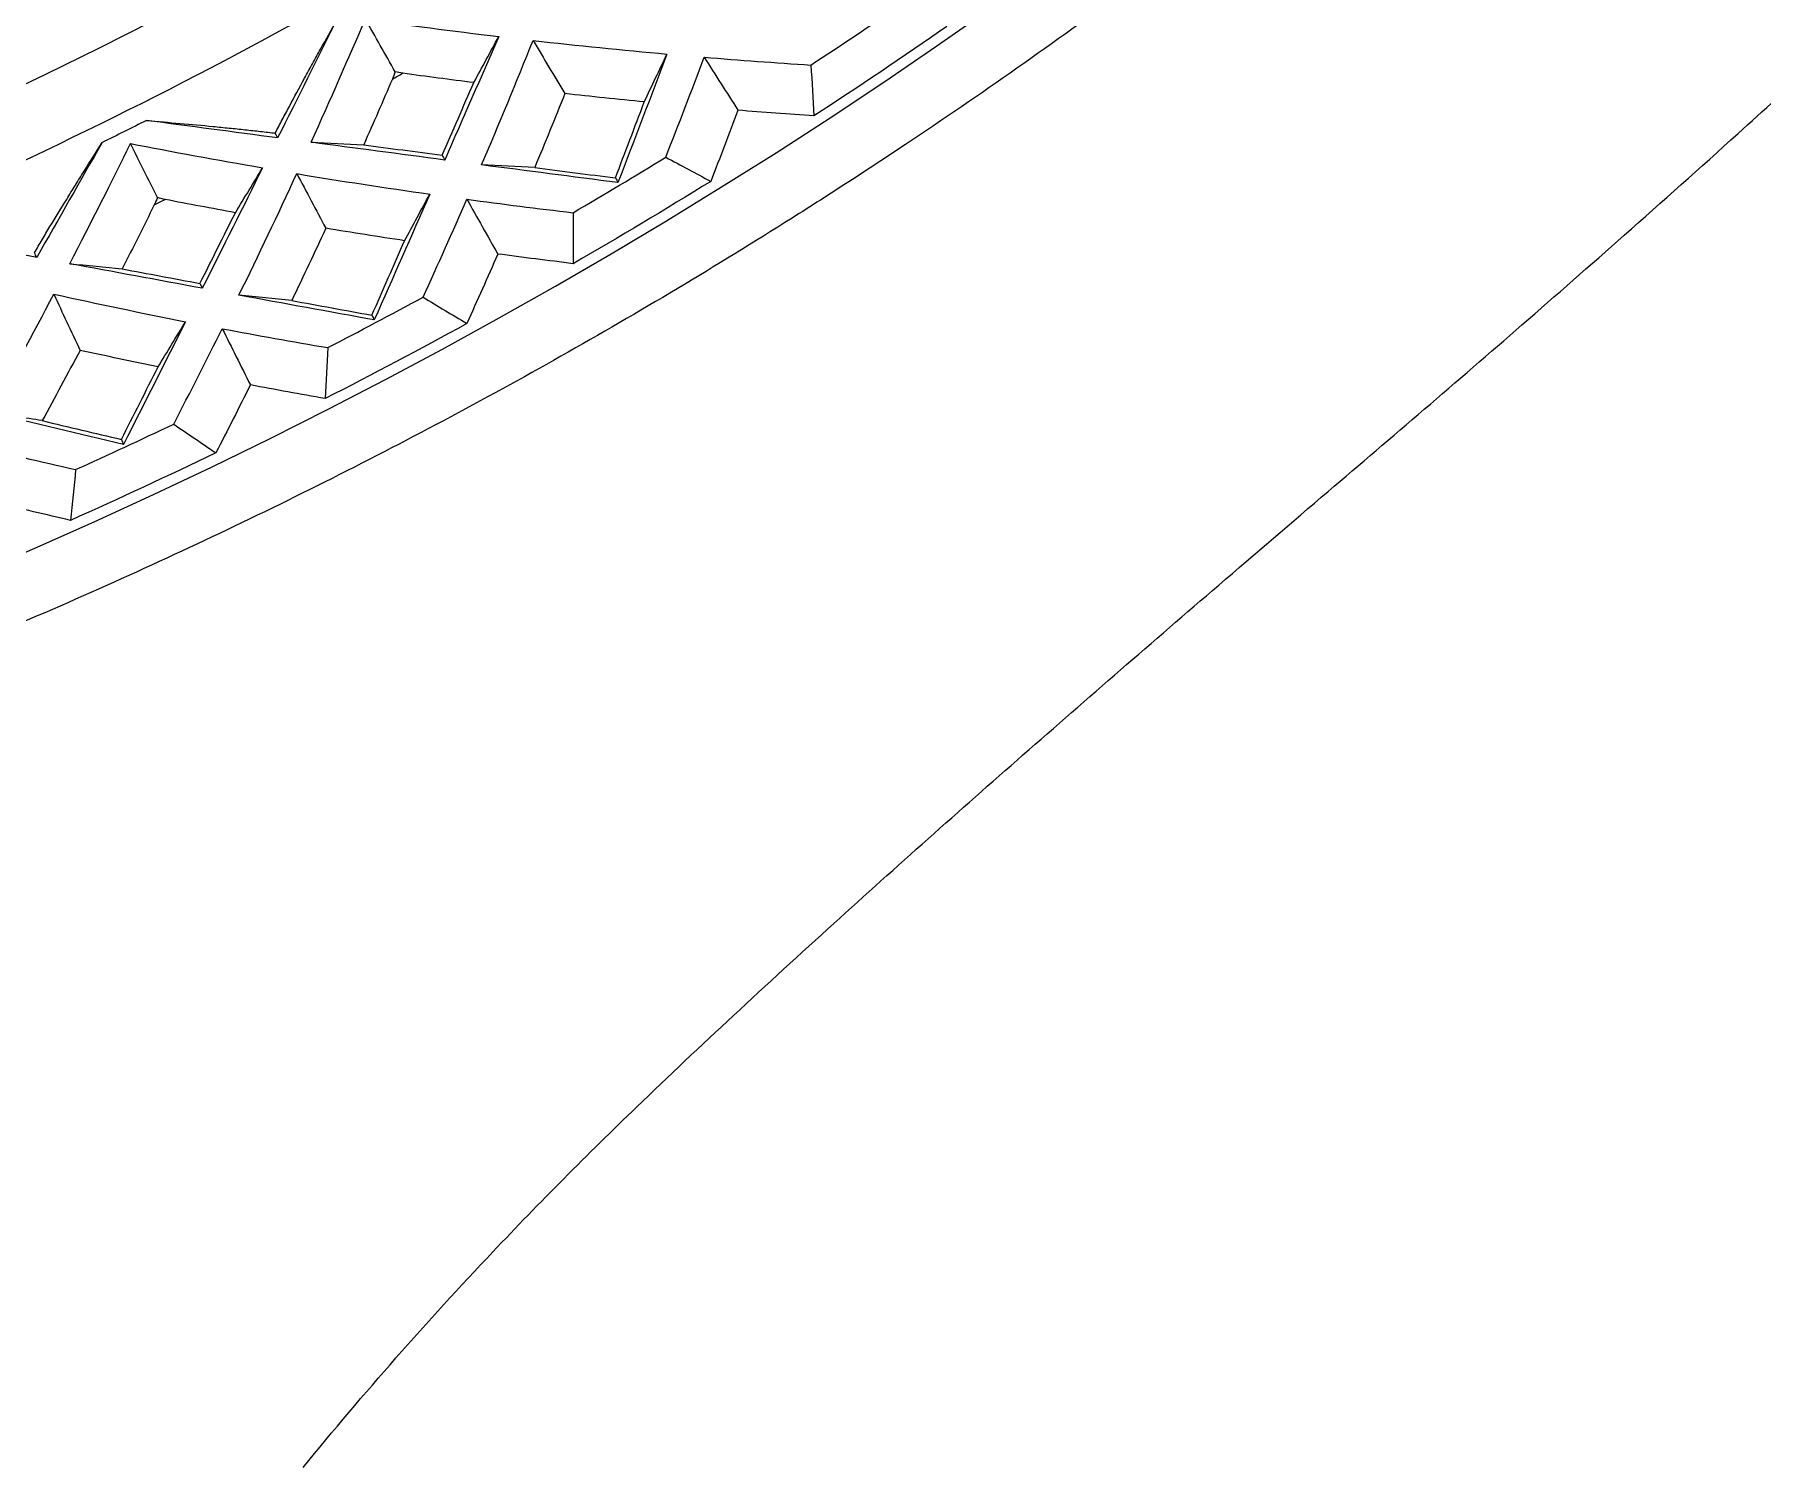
# Model space of a CAD drawing. Extents: x 541 to 1062, y 0 to 382.
# Drawn here: x 913.85 to 928.35, y 226.78 to 238.81 of the extents above; entities that cross this region are included whole.
import ezdxf

# ---------------------------------------------------------------- set-up
doc = ezdxf.new("R2010")
doc.units = 0
doc.header["$LTSCALE"] = 10
doc.header["$MEASUREMENT"] = 0
doc.layers.add('1', color=7, linetype='CONTINUOUS')

msp = doc.modelspace()

# ---------------------------------------------------------------- linework, layer by layer
at = {"layer": '1', "color": 7, "linetype": 'Continuous', "lineweight": 18}
for radius, start, end in [(45.353, 272.3738, 90), (41.78, 282.5334, 97.4666), (41.2, 272.6477, 90)]:
    msp.add_arc((895.7, 276.074), radius, start, end, dxfattribs=at)
at = {"layer": '1', "color": 7, "linetype": 'Continuous', "lineweight": 13}
for start, end in [(299.3352, 299.4692), (296.3352, 296.4692)]:
    msp.add_arc((895.7, 276.074), 43.174, start, end, dxfattribs=at)
msp.add_open_spline([(938.065, 276.074), (938.065, 273.302), (937.792, 270.529), (936.71, 265.09), (935.902, 262.424), (933.779, 257.3), (932.466, 254.843), (929.385, 250.232), (927.618, 248.078), (923.696, 244.157), (921.543, 242.39), (916.932, 239.309), (914.474, 237.995), (909.351, 235.873), (906.685, 235.064), (901.866, 234.106), (899.735, 233.848), (897.597, 233.752)], degree=3, knots=[0, 0, 0, 0, 0.128669, 0.128669, 0.257338, 0.257338, 0.386007, 0.386007, 0.514676, 0.514676, 0.643345, 0.643345, 0.772014, 0.772014, 0.900684, 0.900684, 1, 1, 1, 1], dxfattribs=at)
at = {"layer": '1', "color": 7, "linetype": 'Continuous', "lineweight": 18}
for points, knots in [([(930.665, 255.312), (929.045, 252.594), (927.094, 250.059), (922.727, 245.567), (920.302, 243.588), (914.954, 240.182), (912.132, 238.822), (907.693, 237.283), (906.176, 236.853), (903.855, 236.338), (903.077, 236.188), (901.905, 235.992), (901.514, 235.932), (900.728, 235.829), (900.334, 235.777), (899.939, 235.75)], [0, 0, 0, 0, 0.25, 0.25, 0.5, 0.5, 0.75, 0.75, 0.875, 0.875, 0.9375, 0.9375, 0.96875, 0.96875, 1, 1, 1, 1]), ([(930.803, 255.229), (929.986, 253.874), (929.091, 252.567), (927.154, 250.067), (926.114, 248.873), (923.902, 246.617), (922.73, 245.554), (920.273, 243.571), (918.987, 242.652), (916.319, 240.97), (914.936, 240.207), (912.093, 238.848), (910.632, 238.251), (907.653, 237.232), (906.134, 236.81), (903.059, 236.144), (901.503, 235.901), (899.939, 235.75)], [0, 0, 0, 0, 0.125, 0.125, 0.25, 0.25, 0.375, 0.375, 0.5, 0.5, 0.625, 0.625, 0.75, 0.75, 0.875, 0.875, 1, 1, 1, 1]), ([(928.153, 243.621), (927.618, 243.085), (926.522, 242.043), (924.809, 240.567), (923.025, 239.176), (921.789, 238.307), (921.081, 237.835), (921.002, 237.783), (920.843, 237.678), (920.764, 237.627), (920.526, 237.472), (920.048, 237.166), (919.566, 236.87), (918.596, 236.29), (917.288, 235.552), (915.282, 234.546), (913.916, 233.942), (912.535, 233.371), (911.139, 232.834), (909.714, 232.364), (908.275, 231.929), (907.547, 231.728), (906.721, 231.521), (906.629, 231.499), (906.445, 231.454), (906.169, 231.388), (905.524, 231.24), (904.971, 231.123), (903.864, 230.904), (902.384, 230.65), (900.157, 230.377), (898.552, 230.26), (897.69, 230.222), (897.575, 230.217)], [0, 0, 0, 0, 0.065987, 0.131974, 0.197961, 0.263948, 0.263948, 0.272196, 0.272196, 0.280445, 0.280445, 0.296941, 0.329935, 0.329935, 0.395922, 0.461909, 0.527896, 0.527896, 0.593883, 0.65987, 0.65987, 0.725857, 0.725857, 0.734105, 0.734105, 0.742354, 0.75885, 0.791844, 0.791844, 0.857831, 0.923818, 0.989805, 1, 1, 1, 1]), ([(916.102, 226.78), (916.611, 227.402), (917.519, 228.434), (918.751, 229.671), (919.723, 230.584), (920.801, 231.574), (922.151, 232.772), (923.539, 233.976), (924.669, 234.942), (925.521, 235.668), (926.35, 236.385), (927.229, 237.155), (928.264, 238.079), (929.555, 239.27), (930.51, 240.199), (931.043, 240.731)], [0, 0, 0, 0, 0.118977, 0.203301, 0.257943, 0.314094, 0.418896, 0.525625, 0.584522, 0.636104, 0.688713, 0.744147, 0.806321, 0.890589, 1, 1, 1, 1]), ([(915.869, 237.983), (915.888, 238.019), (915.907, 238.056), (915.947, 238.131), (915.967, 238.169), (916.028, 238.285), (916.071, 238.364), (916.137, 238.485), (916.159, 238.525), (916.204, 238.607), (916.227, 238.648), (916.295, 238.771), (916.341, 238.853), (916.387, 238.936)], [0, 0, 0, 0, 0.125, 0.125, 0.25, 0.25, 0.5, 0.5, 0.625, 0.625, 0.75, 0.75, 1, 1, 1, 1]), ([(914.788, 238.089), (914.883, 238.081), (914.977, 238.073), (915.163, 238.056), (915.255, 238.048), (915.392, 238.035), (915.437, 238.03), (915.504, 238.023), (915.527, 238.021), (915.571, 238.017), (915.594, 238.014), (915.659, 238.007), (915.703, 238.002), (915.787, 237.993), (915.829, 237.988), (915.869, 237.983)], [0, 0, 0, 0, 0.25, 0.25, 0.5, 0.5, 0.625, 0.625, 0.6875, 0.6875, 0.75, 0.75, 0.875, 0.875, 1, 1, 1, 1]), ([(913.848, 236.98), (913.869, 237.015), (913.89, 237.051), (913.933, 237.124), (913.955, 237.161), (914.023, 237.273), (914.07, 237.349), (914.142, 237.466), (914.166, 237.506), (914.215, 237.585), (914.24, 237.625), (914.314, 237.744), (914.365, 237.824), (914.415, 237.904)], [0, 0, 0, 0, 0.125, 0.125, 0.25, 0.25, 0.5, 0.5, 0.625, 0.625, 0.75, 0.75, 1, 1, 1, 1])]:
    msp.add_open_spline(points, degree=3, knots=knots, dxfattribs=at)
for points in [[(920.366, 238.555), (920.619, 238.721), (920.87, 238.889), (921.119, 239.06)], [(916.387, 238.936), (916.223, 238.61), (916.058, 238.279), (915.889, 237.943)], [(916.17, 237.906), (916.333, 238.267), (916.485, 238.611), (916.625, 238.94)], [(916.875, 238.499), (916.792, 238.646), (916.709, 238.793), (916.625, 238.94)], [(916.625, 238.94), (916.979, 238.89), (917.352, 238.841), (917.745, 238.794)], [(917.745, 238.794), (917.596, 238.454), (917.445, 238.109), (917.291, 237.757)], [(917.536, 238.407), (917.605, 238.536), (917.675, 238.665), (917.745, 238.794)], [(917.601, 237.716), (917.749, 238.063), (917.893, 238.411), (918.033, 238.761)], [(918.033, 238.761), (918.122, 238.612), (918.211, 238.464), (918.3, 238.315)], [(918.033, 238.761), (918.406, 238.718), (918.781, 238.681), (919.157, 238.647)], [(921.507, 238.878), (921.138, 238.622), (920.766, 238.372), (920.39, 238.127)], [(919.157, 238.647), (919.021, 238.289), (918.884, 237.929), (918.746, 237.568)], [(918.967, 238.245), (919.03, 238.379), (919.093, 238.513), (919.157, 238.647)], [(919.147, 237.781), (919.257, 238.06), (919.365, 238.34), (919.469, 238.62)], [(919.469, 238.62), (919.564, 238.472), (919.659, 238.324), (919.753, 238.175)], [(919.469, 238.62), (919.768, 238.596), (920.067, 238.574), (920.366, 238.555)], [(916.875, 238.499), (916.868, 238.477), (916.861, 238.457), (916.852, 238.437)], [(916.94, 238.486), (916.918, 238.489), (916.897, 238.493), (916.875, 238.499)], [(917.536, 238.407), (917.337, 238.432), (917.138, 238.458), (916.94, 238.486)], [(920.366, 238.555), (920.374, 238.412), (920.382, 238.27), (920.39, 238.127)], [(916.852, 238.437), (916.773, 238.252), (916.693, 238.069), (916.611, 237.885)], [(917.269, 237.798), (917.359, 238.003), (917.448, 238.206), (917.536, 238.407)], [(918.3, 238.315), (918.217, 238.108), (918.133, 237.901), (918.047, 237.695)], [(918.967, 238.245), (918.744, 238.267), (918.522, 238.29), (918.3, 238.315)], [(918.724, 237.607), (918.806, 237.82), (918.886, 238.033), (918.967, 238.245)], [(914.788, 238.089), (914.664, 238.027), (914.54, 237.965), (914.415, 237.904)], [(915.889, 237.943), (915.517, 237.993), (915.15, 238.041), (914.788, 238.089)], [(919.753, 238.175), (919.678, 237.976), (919.602, 237.777), (919.525, 237.578)], [(920.39, 238.127), (920.178, 238.142), (919.965, 238.158), (919.753, 238.175)], [(914.415, 237.904), (914.235, 237.587), (914.052, 237.265), (913.866, 236.939)], [(914.144, 236.887), (914.326, 237.239), (914.496, 237.575), (914.653, 237.896)], [(914.88, 237.442), (914.804, 237.593), (914.729, 237.745), (914.653, 237.896)], [(914.653, 237.896), (915.004, 237.827), (915.374, 237.759), (915.763, 237.692)], [(915.889, 237.943), (915.883, 237.957), (915.876, 237.97), (915.869, 237.983)], [(916.17, 237.906), (916.317, 237.899), (916.464, 237.892), (916.611, 237.885)], [(917.291, 237.757), (916.911, 237.808), (916.537, 237.857), (916.17, 237.906)], [(916.611, 237.885), (916.828, 237.856), (917.048, 237.827), (917.269, 237.798)], [(917.269, 237.798), (917.277, 237.784), (917.284, 237.771), (917.291, 237.757)], [(918.369, 237.315), (918.63, 237.468), (918.889, 237.623), (919.147, 237.781)], [(919.147, 237.781), (919.273, 237.713), (919.399, 237.646), (919.525, 237.578)], [(915.763, 237.692), (915.597, 237.36), (915.428, 237.023), (915.256, 236.68)], [(915.534, 237.315), (915.611, 237.441), (915.687, 237.566), (915.763, 237.692)], [(915.564, 236.623), (915.73, 236.961), (915.892, 237.301), (916.049, 237.643)], [(916.049, 237.643), (916.131, 237.49), (916.212, 237.337), (916.293, 237.184)], [(916.049, 237.643), (916.42, 237.581), (916.792, 237.524), (917.166, 237.471)], [(918.047, 237.695), (917.898, 237.702), (917.75, 237.709), (917.601, 237.716)], [(918.746, 237.568), (918.363, 237.617), (917.981, 237.667), (917.601, 237.716)], [(918.047, 237.695), (918.272, 237.665), (918.498, 237.636), (918.724, 237.607)], [(918.724, 237.607), (918.732, 237.594), (918.739, 237.581), (918.746, 237.568)], [(917.166, 237.471), (917.012, 237.12), (916.856, 236.768), (916.7, 236.415)], [(916.955, 237.08), (917.025, 237.21), (917.095, 237.34), (917.166, 237.471)], [(919.525, 237.578), (919.143, 237.342), (918.759, 237.112), (918.371, 236.887)], [(914.853, 237.381), (914.765, 237.201), (914.675, 237.022), (914.584, 236.843)], [(914.88, 237.442), (914.872, 237.421), (914.863, 237.401), (914.853, 237.381)], [(914.944, 237.426), (914.922, 237.43), (914.901, 237.435), (914.88, 237.442)], [(915.534, 237.315), (915.337, 237.351), (915.14, 237.388), (914.944, 237.426)], [(915.237, 236.721), (915.337, 236.921), (915.436, 237.119), (915.534, 237.315)], [(917.11, 236.606), (917.235, 236.879), (917.357, 237.153), (917.477, 237.428)], [(917.477, 237.428), (917.563, 237.275), (917.65, 237.121), (917.737, 236.968)], [(917.477, 237.428), (917.774, 237.388), (918.071, 237.35), (918.369, 237.315)], [(918.369, 237.315), (918.369, 237.173), (918.37, 237.03), (918.371, 236.887)], [(916.293, 237.184), (916.2, 236.981), (916.104, 236.779), (916.007, 236.578)], [(916.955, 237.08), (916.734, 237.113), (916.514, 237.148), (916.293, 237.184)], [(913.866, 236.939), (913.497, 237.008), (913.133, 237.076), (912.774, 237.142)], [(916.68, 236.454), (916.772, 236.663), (916.864, 236.872), (916.955, 237.08)], [(913.866, 236.939), (913.86, 236.953), (913.854, 236.966), (913.848, 236.98)], [(914.144, 236.887), (914.291, 236.872), (914.437, 236.858), (914.584, 236.843)], [(915.256, 236.68), (914.879, 236.75), (914.509, 236.819), (914.144, 236.887)], [(917.737, 236.968), (917.651, 236.773), (917.565, 236.578), (917.477, 236.384)], [(918.371, 236.887), (918.159, 236.913), (917.948, 236.94), (917.737, 236.968)], [(914.584, 236.843), (914.799, 236.803), (915.017, 236.762), (915.237, 236.721)], [(913.472, 235.637), (913.655, 235.967), (913.835, 236.298), (914.01, 236.631)], [(914.01, 236.631), (914.083, 236.474), (914.156, 236.317), (914.23, 236.159)], [(914.01, 236.631), (914.377, 236.55), (914.746, 236.473), (915.116, 236.4)], [(915.237, 236.721), (915.243, 236.707), (915.25, 236.694), (915.256, 236.68)], [(916.007, 236.578), (915.86, 236.593), (915.712, 236.608), (915.564, 236.623)], [(916.7, 236.415), (916.319, 236.484), (915.94, 236.553), (915.564, 236.623)], [(916.309, 236.182), (916.578, 236.321), (916.845, 236.462), (917.11, 236.606)], [(917.11, 236.606), (917.233, 236.532), (917.355, 236.458), (917.477, 236.384)], [(916.007, 236.578), (916.231, 236.536), (916.455, 236.495), (916.68, 236.454)], [(916.68, 236.454), (916.686, 236.441), (916.693, 236.428), (916.7, 236.415)], [(915.116, 236.4), (914.944, 236.058), (914.77, 235.715), (914.595, 235.37)], [(914.885, 236.021), (914.962, 236.147), (915.039, 236.274), (915.116, 236.4)], [(915.016, 235.54), (915.154, 235.806), (915.291, 236.073), (915.424, 236.341)], [(915.424, 236.341), (915.503, 236.184), (915.581, 236.026), (915.66, 235.869)], [(915.424, 236.341), (915.719, 236.285), (916.014, 236.232), (916.309, 236.182)], [(917.477, 236.384), (917.084, 236.168), (916.688, 235.958), (916.289, 235.755)], [(914.23, 236.159), (914.125, 235.962), (914.02, 235.765), (913.913, 235.569)], [(914.885, 236.021), (914.666, 236.065), (914.448, 236.112), (914.23, 236.159)], [(916.309, 236.182), (916.302, 236.039), (916.295, 235.897), (916.289, 235.755)], [(914.577, 235.411), (914.68, 235.614), (914.783, 235.818), (914.885, 236.021)], [(915.66, 235.869), (915.564, 235.678), (915.468, 235.488), (915.37, 235.299)], [(916.289, 235.755), (916.079, 235.791), (915.869, 235.829), (915.66, 235.869)], [(913.913, 235.569), (913.766, 235.592), (913.619, 235.615), (913.472, 235.637)], [(914.595, 235.37), (914.219, 235.459), (913.844, 235.548), (913.472, 235.637)], [(913.913, 235.569), (914.133, 235.516), (914.355, 235.463), (914.577, 235.411)], [(914.193, 235.158), (914.469, 235.283), (914.743, 235.41), (915.016, 235.54)], [(915.016, 235.54), (915.134, 235.459), (915.252, 235.379), (915.37, 235.299)], [(913.318, 235.363), (913.609, 235.292), (913.901, 235.224), (914.193, 235.158)], [(915.37, 235.299), (914.966, 235.104), (914.56, 234.915), (914.15, 234.732)], [(914.577, 235.411), (914.583, 235.397), (914.589, 235.384), (914.595, 235.37)], [(914.193, 235.158), (914.179, 235.016), (914.165, 234.874), (914.15, 234.732)], [(914.15, 234.732), (913.943, 234.78), (913.735, 234.829), (913.528, 234.879)]]:
    msp.add_open_spline(points, degree=3, dxfattribs=at)

doc.saveas('drawing.dxf')
